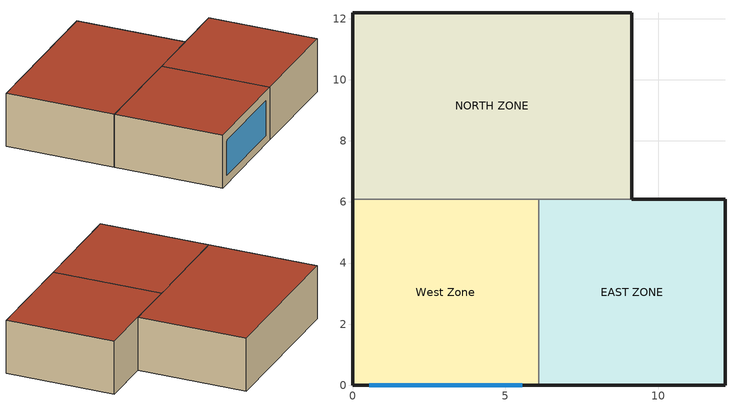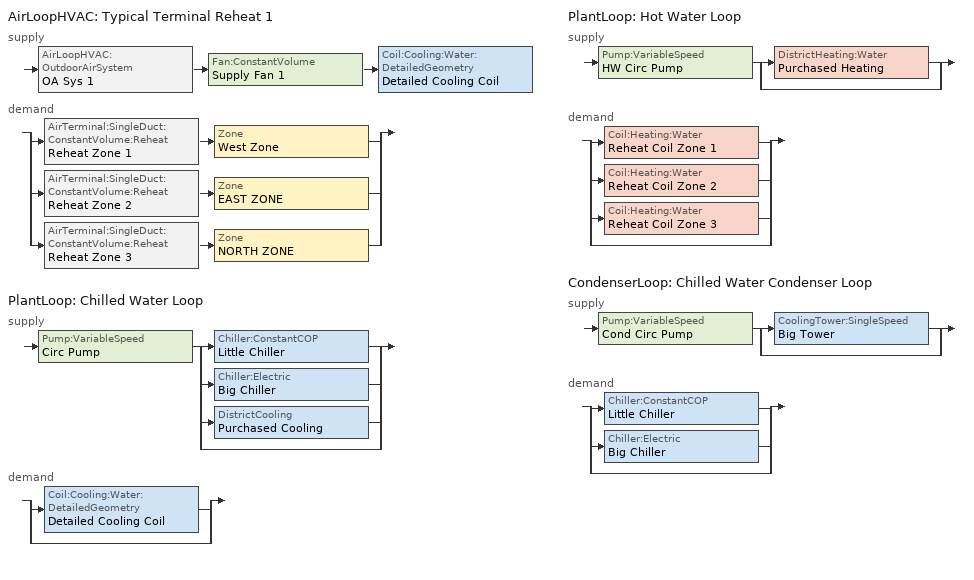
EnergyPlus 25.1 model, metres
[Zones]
West Zone
 floor adiabatic (FLOOR SLAB 8 IN): 0,0 0,6.1 6.1,6.1 6.1,0 z0
 wall outside (EXTWALL80): 0,6.1 0,0 6.1,0 z0:3.05
 wall to NORTH ZONE (PARTITION06): 6.1,6.1 0,6.1 z0:3.05
 wall to EAST ZONE (PARTITION06): 6.1,0 6.1,6.1 z0:3.05
 window (WIN-CON-LIGHT): 0.55,0 5.55,0 z0.5:2.5
 roof outside (ROOF34): 0,6.1 0,0 6.1,0 6.1,6.1 z3.05
EAST ZONE
 floor adiabatic (FLOOR SLAB 8 IN): 6.1,0 6.1,6.1 12.19,6.1 12.19,0 z0
 wall outside (EXTWALL80): 6.1,0 12.19,0 12.19,6.1 9.14,6.1 z0:3.05
 wall to NORTH ZONE (PARTITION06): 9.14,6.1 6.1,6.1 z0:3.05
 roof outside (ROOF34): 6.1,6.1 6.1,0 12.19,0 12.19,6.1 z3.05
NORTH ZONE
 floor adiabatic (FLOOR SLAB 8 IN): 0,6.1 0,12.19 9.14,12.19 9.14,6.1 z0
 wall outside (EXTWALL80): 9.14,6.1 9.14,12.19 0,12.19 0,6.1 z0:3.05
 roof outside (ROOF34): 0,12.19 0,6.1 9.14,6.1 9.14,12.19 z3.05
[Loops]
AirLoopHVAC 'Typical Terminal Reheat 1'
 supply: AirLoopHVAC:OutdoorAirSystem 'OA Sys 1' > Fan:ConstantVolume 'Supply Fan 1' > Coil:Cooling:Water:DetailedGeometry 'Detailed Cooling Coil'
 demand: split
  | AirTerminal:SingleDuct:ConstantVolume:Reheat 'Reheat Zone 1' > Zone 'West Zone'
  | AirTerminal:SingleDuct:ConstantVolume:Reheat 'Reheat Zone 2' > Zone 'EAST ZONE'
  | AirTerminal:SingleDuct:ConstantVolume:Reheat 'Reheat Zone 3' > Zone 'NORTH ZONE'
PlantLoop 'Chilled Water Loop'
 supply: Pump:VariableSpeed 'Circ Pump' > split
  | Chiller:ConstantCOP 'Little Chiller'
  | Chiller:Electric 'Big Chiller'
  | DistrictCooling 'Purchased Cooling'
  | bypass
 demand: split
  | Coil:Cooling:Water:DetailedGeometry 'Detailed Cooling Coil'
  | bypass
PlantLoop 'Hot Water Loop'
 supply: Pump:VariableSpeed 'HW Circ Pump' > split
  | DistrictHeating:Water 'Purchased Heating'
  | bypass
 demand: split
  | Coil:Heating:Water 'Reheat Coil Zone 1'
  | Coil:Heating:Water 'Reheat Coil Zone 2'
  | Coil:Heating:Water 'Reheat Coil Zone 3'
  | bypass
CondenserLoop 'Chilled Water Condenser Loop'
 supply: Pump:VariableSpeed 'Cond Circ Pump' > split
  | CoolingTower:SingleSpeed 'Big Tower'
  | bypass
 demand: split
  | Chiller:ConstantCOP 'Little Chiller'
  | Chiller:Electric 'Big Chiller'
  | bypass
[Building]
NONE: North Axis {deg}=0; Terrain=Suburbs; Loads Convergence Tolerance Value {W}=0.04; Temperature Convergence Tolerance Value {deltaC}=0.4; Solar Distribution=FullInteriorAndExterior; Maximum Number of Warmup Days=25; Minimum Number of Warmup Days=6
[Site:Location]
CHICAGO_IL_USA TMY2-94846: Latitude {deg}=41.78; Longitude {deg}=-87.75; Time Zone {hr}=-6; Elevation {m}=190
[SizingPeriod:DesignDay] Day of Month=21; Humidity Condition Type=Wetbulb; Barometric Pressure {Pa}=99063; Rain Indicator=No; Snow Indicator=No; Daylight Saving Time Indicator=No; Solar Model Indicator=ASHRAEClearSky
Name | Month | Day Type | Maximum Dry-Bulb Temperature {C} | Daily Dry-Bulb Temperature Range {deltaC} | Wetbulb or DewPoint at Maximum Dry-Bulb {C} | Wind Speed {m/s} | Wind Direction {deg} | Sky Clearness
CHICAGO_IL_USA Annual Heating 99% Design Conditions DB | 1 | WinterDesignDay | -17.3 | 0 | -17.3 | 4.9 | 270 | 0
CHICAGO_IL_USA Annual Cooling 1% Design Conditions DB/MCWB | 7 | SummerDesignDay | 31.5 | 10.7 | 23 | 5.3 | 230 | 1
[Site:GroundTemperature:BuildingSurface]
20.03, 20.03, 20.13, 20.3, 20.43, 20.52, 20.62, 20.77, 20.78, 20.55, 20.44, 20.2
[Material] Thermal Absorptance=0.9
Name | Roughness | Thickness {m} | Conductivity {W/m-K} | Density {kg/m3} | Specific Heat {J/kg-K} | Solar Absorptance | Visible Absorptance
A1 - 1 IN STUCCO | Smooth | 0.0253898 | 0.691831 | 1858.142 | 836.8 | 0.92 | 0.92
C4 - 4 IN COMMON BRICK | Rough | 0.101498 | 0.726422 | 1922.216 | 836.8 | 0.76 | 0.76
E1 - 3 / 4 IN PLASTER OR GYP BOARD | Smooth | 0.01905 | 0.726422 | 1601.846 | 836.8 | 0.92 | 0.92
C6 - 8 IN CLAY TILE | Smooth | 0.203302 | 0.570761 | 1121.292 | 836.8 | 0.82 | 0.82
C10 - 8 IN HW CONCRETE | MediumRough | 0.203302 | 1.729577 | 2242.585 | 836.8 | 0.65 | 0.65
E2 - 1 / 2 IN SLAG OR STONE | Rough | 0.0127102 | 1.435549 | 881.0155 | 1673.6 | 0.55 | 0.55
E3 - 3 / 8 IN FELT AND MEMBRANE | Rough | 0.00954024 | 0.190253 | 1121.292 | 1673.6 | 0.75 | 0.75
B5 - 1 IN DENSE INSULATION | VeryRough | 0.0253898 | 0.0432394 | 91.30524 | 836.8 | 0.5 | 0.5
C12 - 2 IN HW CONCRETE | MediumRough | 0.0509016 | 1.729577 | 2242.585 | 836.8 | 0.65 | 0.65
[WindowMaterial:Glazing]
WIN-LAY-GLASS-LIGHT: Optical Data Type=SpectralAverage; Thickness {m}=0.003; Solar Transmittance at Normal Incidence=0.9; Front Side Solar Reflectance at Normal Incidence=0.031; Back Side Solar Reflectance at Normal Incidence=0.031; Visible Transmittance at Normal Incidence=0.9; Front Side Visible Reflectance at Normal Incidence=0.05; Back Side Visible Reflectance at Normal Incidence=0.05; Infrared Transmittance at Normal Incidence=0; Front Side Infrared Hemispherical Emissivity=0.84; Back Side Infrared Hemispherical Emissivity=0.84; Conductivity {W/m-K}=0.9
[Construction]
EXTWALL80: A1 - 1 IN STUCCO, C4 - 4 IN COMMON BRICK, E1 - 3 / 4 IN PLASTER OR GYP BOARD
PARTITION06: E1 - 3 / 4 IN PLASTER OR GYP BOARD, C6 - 8 IN CLAY TILE, E1 - 3 / 4 IN PLASTER OR GYP BOARD
FLOOR SLAB 8 IN: C10 - 8 IN HW CONCRETE
ROOF34: E2 - 1 / 2 IN SLAG OR STONE, E3 - 3 / 8 IN FELT AND MEMBRANE, B5 - 1 IN DENSE INSULATION, C12 - 2 IN HW CONCRETE
WIN-CON-LIGHT: WIN-LAY-GLASS-LIGHT
[Zone] Type=1; Multiplier=1; Ceiling Height {m}=autocalculate; Volume {m3}=autocalculate
West Zone; EAST ZONE; NORTH ZONE
[People] Number of People Schedule=OFFICE OCCUPANCY; Number of People Calculation Method=people; Fraction Radiant=0.3; Activity Level Schedule=Activity Sch; Carbon Dioxide Generation Rate {m3/s-W}=3.82E-8; Mean Radiant Temperature Calculation Type=EnclosureAveraged; Work Efficiency Schedule=Work Eff Sch; Clothing Insulation Calculation Method=ClothingInsulationSchedule; Clothing Insulation Schedule=Clothing Sch; Air Velocity Schedule=Air Velo Sch; Thermal Comfort Model 1 Type=FANGER
Name | Zone or ZoneList or Space or SpaceList | Number of People
West Zone | West Zone | 3
EAST ZONE | EAST ZONE | 3
NORTH ZONE | NORTH ZONE | 4
[Lights] Schedule=OFFICE LIGHTING; Design Level Calculation Method=LightingLevel; Return Air Fraction=0; Fraction Radiant=0.2; Fraction Visible=0.2; Fraction Replaceable=0
Name | Zone or ZoneList or Space or SpaceList | Lighting Level {W}
EAST ZONE Lights 1 | EAST ZONE | 1464.375
NORTH ZONE Lights 1 | NORTH ZONE | 878.6252
[ElectricEquipment] Schedule=INTERMITTENT; Design Level Calculation Method=EquipmentLevel; Fraction Latent=0; Fraction Radiant=0.3; Fraction Lost=0
Name | Zone or ZoneList or Space or SpaceList | Design Level {W}
West Zone ElecEq 1 | West Zone | 2928.751
EAST ZONE ElecEq 1 | EAST ZONE | 1464.375
NORTH ZONE ElecEq 1 | NORTH ZONE | 2928.751
[PlantLoop] Fluid Type=Water; Minimum Loop Flow Rate {m3/s}=0; Plant Loop Volume {m3}=autocalculate; Load Distribution Scheme=Optimal
Name | Plant Equipment Operation Scheme | Maximum Loop Temperature {C} | Minimum Loop Temperature {C} | Maximum Loop Flow Rate {m3/s}
Chilled Water Loop | CW Loop Operation | 98 | 1 | 0.0011
Hot Water Loop | Hot Loop Operation | 100 | 10 | 0.0043
[CondenserLoop]
Chilled Water Condenser Loop: Fluid Type=Water; Condenser Equipment Operation Scheme=Tower Loop Operation; Maximum Loop Temperature {C}=80; Minimum Loop Temperature {C}=10; Maximum Loop Flow Rate {m3/s}=0.0011; Minimum Loop Flow Rate {m3/s}=0; Condenser Loop Volume {m3}=autocalculate; Load Distribution Scheme=SequentialLoad
[SetpointManager:FollowOutdoorAirTemperature]
MyCondenserControl: Control Variable=Temperature; Reference Temperature Type=OutdoorAirWetBulb; Offset Temperature Difference {deltaC}=0; Maximum Setpoint Temperature {C}=80; Minimum Setpoint Temperature {C}=10; Setpoint Node or NodeList=Condenser Supply Outlet Node
[PlantEquipmentOperationSchemes]
Name | Control Scheme 1 | Control Scheme 1 Schedule | Control Scheme 2 | Control Scheme 2 Schedule
CW Loop Operation | Peak Operation | On Peak | Off Peak Operation | Off Peak
Hot Loop Operation | Purchased Only | ON
[CondenserEquipmentOperationSchemes]
Tower Loop Operation: Control Scheme 1=Year Round Tower Operation; Control Scheme 1 Schedule=ON
[PlantEquipmentOperation:CoolingLoad] Load Range 1 Lower Limit {W}=0
Name | Load Range 1 Upper Limit {W} | Range 1 Equipment List | Load Range 2 Lower Limit {W} | Load Range 2 Upper Limit {W} | Range 2 Equipment List | Load Range 3 Lower Limit {W} | Load Range 3 Upper Limit {W} | Range 3 Equipment List
Peak Operation | 70000 | Chiller Plant | 70000 | 245000 | Chiller Plant and Purchased | 245000 | 500000 | Purchased Only
Off Peak Operation | 900000 | All Chillers
Year Round Tower Operation | 90000000 | All Towers
[PlantEquipmentOperation:HeatingLoad]
Purchased Only: Load Range 1 Lower Limit {W}=0; Load Range 1 Upper Limit {W}=1000000; Range 1 Equipment List=heating plant
[PlantEquipmentList]
Chiller Plant: Little Chiller
Chiller Plant and Purchased: Big Chiller, Purchased Cooling
Purchased Only: Purchased Cooling
All Chillers: Big Chiller, Little Chiller
heating plant: Purchased Heating
[CondenserEquipmentList]
All Towers: Big Tower
[AirLoopHVAC]
Typical Terminal Reheat 1: Design Supply Air Flow Rate {m3/s}=1.3
[AvailabilityManager:Scheduled]
Reheat System 1 Avail: Schedule=FanAndCoilAvailSched
[SetpointManager:Scheduled] Control Variable=Temperature
Name | Schedule | Setpoint Node or NodeList
Chilled Water Loop Setpoint Manager | CW Loop Temp Schedule | Chilled Water Loop Setpoint Node List
Hot Water Loop Setpoint Manager | HW Loop Temp Schedule | Hot Water Loop Setpoint Node List
Supply Air Temp Manager | Seasonal Reset Supply Air Temp Sch | Supply Air Temp Nodes
Mixed Air Temp Manager | Seasonal Reset Mixed Air Temp Sch | Mixed Air Nodes
Big Chiller Setpoint Manager | CW Loop Temp Schedule | Big Chiller Outlet Node
Little Chiller Setpoint Manager | CW Loop Temp Schedule | Little Chiller Outlet Node
[Controller:WaterCoil]
Main Cooling Coil Controller: Control Variable=Temperature; Action=Reverse; Actuator Variable=FLOW; Controller Convergence Tolerance {deltaC}=0.1; Maximum Actuated Flow {m3/s}=0.0011; Minimum Actuated Flow {m3/s}=0
[Controller:OutdoorAir]
OA Controller 1: Minimum Outdoor Air Flow Rate {m3/s}=0.4333; Maximum Outdoor Air Flow Rate {m3/s}=1.3; Economizer Control Type=FixedDryBulb; Economizer Control Action Type=ModulateFlow; Economizer Maximum Limit Dry-Bulb Temperature {C}=19; Economizer Minimum Limit Dry-Bulb Temperature {C}=4; Lockout Type=NoLockout; Minimum Limit Type=FixedMinimum
[Zone equipment]
West Zone: Reheat Zone 1
EAST ZONE: Reheat Zone 2
NORTH ZONE: Reheat Zone 3
[AirTerminal:SingleDuct:ConstantVolume:Reheat] Availability Schedule=FanAndCoilAvailSched; Minimum Hot Water or Steam Flow Rate {m3/s}=0; Convergence Tolerance=0.001
Name | Maximum Air Flow Rate {m3/s} | Reheat Coil | Maximum Hot Water or Steam Flow Rate {m3/s}
Reheat Zone 1 | 0.47 | Reheat Coil Zone 1 | 0.0013
Reheat Zone 2 | 0.36 | Reheat Coil Zone 2 | 0.0012
Reheat Zone 3 | 0.47 | Reheat Coil Zone 3 | 0.0018
[ZoneControl:Thermostat] Control Type Schedule=Zone Control Type Sched; Control 1=Heating Setpoint with SB; Control 2=Cooling Setpoint with SB
Name | Zone or ZoneList
Zone 1 Thermostat | West Zone
Zone 2 Thermostat | EAST ZONE
Zone 3 Thermostat | NORTH ZONE
[ThermostatSetpoint:SingleHeating]
Heating Setpoint with SB: Setpoint Temperature Schedule=Heating Setpoints
[ThermostatSetpoint:SingleCooling]
Cooling Setpoint with SB: Setpoint Temperature Schedule=Cooling Setpoints
[Chiller:Electric]
Big Chiller: Condenser Type=WaterCooled; Nominal Capacity {W}=45000; Nominal COP {W/W}=2.75; Minimum Part Load Ratio=0.15; Maximum Part Load Ratio=1; Optimum Part Load Ratio=0.65; Design Condenser Inlet Temperature {C}=29.44; Temperature Rise Coefficient=2.682759; Design Chilled Water Outlet Temperature {C}=6.667; Design Chilled Water Flow Rate {m3/s}=0.0011; Design Condenser Fluid Flow Rate {m3/s}=0.0005; Coefficient 1 of Capacity Ratio Curve=0.944836; Coefficient 2 of Capacity Ratio Curve=-0.0570088; Coefficient 3 of Capacity Ratio Curve=-0.00185486; Coefficient 1 of Power Ratio Curve=1.907846; Coefficient 2 of Power Ratio Curve=-1.20499; Coefficient 3 of Power Ratio Curve=0.263462; Coefficient 1 of Full Load Ratio Curve=0.03303; Coefficient 2 of Full Load Ratio Curve=0.6852; Coefficient 3 of Full Load Ratio Curve=0.2818; Chilled Water Outlet Temperature Lower Limit {C}=5; Chiller Flow Mode=LeavingSetpointModulated
[Chiller:ConstantCOP]
Little Chiller: Nominal Capacity {W}=25000; Nominal COP {W/W}=2.5; Design Chilled Water Flow Rate {m3/s}=0.0011; Design Condenser Water Flow Rate {m3/s}=0.0011; Condenser Type=WaterCooled; Chiller Flow Mode=LeavingSetpointModulated
[DistrictCooling]
Purchased Cooling: Nominal Capacity {W}=680000
[DistrictHeating:Water]
Purchased Heating: Nominal Capacity {W}=1000000
[CoolingTower:SingleSpeed]
Big Tower: Design Water Flow Rate {m3/s}=0.0011; Design Air Flow Rate {m3/s}=16; Design Fan Power {W}=1000; Design U-Factor Times Area Value {W/K}=1750; Free Convection Regime Air Flow Rate {m3/s}=0; Free Convection Regime U-Factor Times Area Value {W/K}=0; Performance Input Method=UFactorTimesAreaAndDesignWaterFlowRate
[Pump:VariableSpeed] Design Pump Head {Pa}=300000; Motor Efficiency=0.87; Fraction of Motor Inefficiencies to Fluid Stream=0; Coefficient 1 of the Part Load Performance Curve=0; Coefficient 2 of the Part Load Performance Curve=1; Coefficient 3 of the Part Load Performance Curve=0; Coefficient 4 of the Part Load Performance Curve=0; Design Minimum Flow Rate {m3/s}=0; Pump Control Type=INTERMITTENT
Name | Design Maximum Flow Rate {m3/s} | Design Power Consumption {W}
Circ Pump; Cond Circ Pump | 0.0011 | 500
HW Circ Pump | 0.0043 | 2000
[Coil:Heating:Water] Availability Schedule=FanAndCoilAvailSched; U-Factor Times Area Value {W/K}=400; Performance Input Method=UFactorTimesAreaAndDesignWaterFlowRate; Rated Capacity {W}=autosize; Rated Inlet Water Temperature {C}=82.2; Rated Inlet Air Temperature {C}=16.6; Rated Outlet Water Temperature {C}=71.1; Rated Outlet Air Temperature {C}=32.2
Name | Maximum Water Flow Rate {m3/s}
Reheat Coil Zone 1 | 0.0013
Reheat Coil Zone 2 | 0.0012
Reheat Coil Zone 3 | 0.0018
[Coil:Heating:Fuel]
Desiccant Regen Coil: Availability Schedule=FanAndCoilAvailSched; Fuel Type=NaturalGas; Burner Efficiency=0.8; Nominal Capacity {W}=100000
[Coil:Cooling:Water:DetailedGeometry]
Detailed Cooling Coil: Availability Schedule=CoolingCoilAvailSched; Maximum Water Flow Rate {m3/s}=0.0011; Tube Outside Surface Area {m2}=6.23816; Total Tube Inside Area {m2}=6.20007; Fin Surface Area {m2}=101.716; Minimum Airflow Area {m2}=0.810606; Coil Depth {m}=0.165098; Fin Diameter {m}=0.435072; Fin Thickness {m}=0.00149998; Tube Inside Diameter {m}=0.01445; Tube Outside Diameter {m}=0.0158798; Tube Thermal Conductivity {W/m-K}=385.765; Fin Thermal Conductivity {W/m-K}=203.883; Fin Spacing {m}=0.00181429; Tube Depth Spacing {m}=0.0258998; Number of Tube Rows=6; Number of Tubes per Row=16
[Fan:ConstantVolume]
Supply Fan 1: Availability Schedule=FanAndCoilAvailSched; Fan Total Efficiency=0.7; Pressure Rise {Pa}=600; Maximum Flow Rate {m3/s}=1.3; Motor Efficiency=0.9; Motor In Airstream Fraction=1
[Fan:VariableVolume]
Desiccant Regen Fan: Availability Schedule=FanAndCoilAvailSched; Fan Total Efficiency=0.7; Pressure Rise {Pa}=600; Maximum Flow Rate {m3/s}=1.3; Fan Power Minimum Flow Rate Input Method=FixedFlowRate; Fan Power Minimum Air Flow Rate {m3/s}=0; Motor Efficiency=0.9; Motor In Airstream Fraction=1; Fan Power Coefficient 1=0; Fan Power Coefficient 2=1; Fan Power Coefficient 3=0; Fan Power Coefficient 4=0; Fan Power Coefficient 5=0
[Dehumidifier:Desiccant:NoFans]
Desiccant 1: Availability Schedule=FanAndCoilAvailSched; Control Type=LeavingMaximumHumidityRatioSetpoint; Leaving Maximum Humidity Ratio Setpoint {kgWater/kgDryAir}=0.007; Nominal Process Air Flow Rate {m3/s}=1; Nominal Process Air Velocity {m/s}=2.5; Rotor Power {W}=10; Regeneration Coil=Desiccant Regen Coil; Regeneration Fan=Desiccant Regen Fan; Performance Model Type=DEFAULT
[HeatExchanger:AirToAir:FlatPlate]
OA Heat Recovery 1: Availability Schedule=FanAndCoilAvailSched; Flow Arrangement Type=CounterFlow; Economizer Lockout=Yes; Ratio of Supply to Secondary hA Values=1; Nominal Supply Air Flow Rate {m3/s}=0.4333; Nominal Supply Air Inlet Temperature {C}=5; Nominal Supply Air Outlet Temperature {C}=15; Nominal Secondary Air Flow Rate {m3/s}=0.4333; Nominal Secondary Air Inlet Temperature {C}=20; Nominal Electric Power {W}=0
[Schedule:Compact]
Activity Sch: Through: 12/31, For: AllDays, Until: 24:00, 131.8
Work Eff Sch: Through: 12/31, For: AllDays, Until: 24:00, 0
Clothing Sch; ON: Through: 12/31, For: AllDays, Until: 24:00, 1
Air Velo Sch: Through: 12/31, For: AllDays, Until: 24:00, 0.137
OFFICE OCCUPANCY: Through: 12/31, For: WeekDays SummerDesignDay, Until: 6:00, 0, Until: 7:00, 0.1, Until: 8:00, 0.5, Until: 12:00, 1, Until: 13:00, 0.5, Until: 16:00, 1, Until: 17:00, 0.5, Until: 18:00, 0.1, Until: 24:00, 0, For: AllOtherDays, Until: 24:00, 0
INTERMITTENT: Through: 12/31, For: WeekDays SummerDesignDay, Until: 8:00, 0, Until: 18:00, 1, Until: 24:00, 0, For: AllOtherDays, Until: 24:00, 0
OFFICE LIGHTING: Through: 12/31, For: WeekDays SummerDesignDay, Until: 6:00, 0.05, Until: 7:00, 0.2, Until: 17:00, 1, Until: 18:00, 0.5, Until: 24:00, 0.05, For: AllOtherDays, Until: 24:00, 0.05
On Peak: Through: 12/31, For: AllDays, Until:  9:00, 0, Until: 18:00, 1, Until: 24:00, 0
Off Peak: Through: 12/31, For: AllDays, Until: 9:00, 1, Until: 18:00, 0, Until: 24:00, 1
Seasonal Reset Supply Air Temp Sch: Through: 3/31, For: AllDays, Until: 24:00, 16, Through: 9/30, For: AllDays, Until: 24:00, 13, Through: 12/31, For: AllDays, Until: 24:00, 16
CW Loop Temp Schedule: Through: 12/31, For: AllDays, Until: 24:00, 6.67
HW Loop Temp Schedule: Through: 12/31, For: AllDays, Until: 24:00, 60
FanAndCoilAvailSched: Through: 3/31, For: AllDays, Until: 24:00, 1, Through: 9/30, For: WeekDays, Until: 7:00, 0, Until: 17:00, 1, Until: 24:00, 0, For: SummerDesignDay WinterDesignDay, Until: 24:00, 1, For: AllOtherDays, Until: 24:00, 0, Through: 12/31, For: AllDays, Until: 24:00, 1
CoolingCoilAvailSched: Through: 3/31, For: AllDays, Until: 24:00, 0, Through: 9/30, For: WeekDays, Until: 7:00, 0, Until: 17:00, 1, Until: 24:00, 0, For: SummerDesignDay WinterDesignDay, Until: 24:00, 1, For: AllOtherDays, Until: 24:00, 0, Through: 12/31, For: AllDays, Until: 24:00, 0
Heating Setpoints: Through: 12/31, For: AllDays, Until:  7:00, 15, Until: 17:00, 20, Until: 24:00, 15
Cooling Setpoints: Through: 12/31, For: AllDays, Until:  7:00, 30, Until: 17:00, 24, Until: 24:00, 30
Zone Control Type Sched: Through: 3/31, For: AllDays, Until: 24:00, 1, Through: 9/30, For: AllDays, Until: 24:00, 2, Through: 12/31, For: AllDays, Until: 24:00, 1
Seasonal Reset Mixed Air Temp Sch: Through: 3/31, For: AllDays, Until: 24:00, 14, Through: 9/30, For: AllDays, Until: 24:00, 11, Through: 12/31, For: AllDays, Until: 24:00, 14
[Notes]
DesiccantCVRh.idf
Basic file description:  1 story building divided into 3 interior conditioned zones. Roof with no plenum.
No ground contact with floor.  Constant volume reheat system with desiccant
Highlights:              Example of desiccant dehumidifier controlled on leaving humidity ratio.
Simulation Location/Run: CHICAGO_IL_USA TMY2-94846, 2 design days, 2 run periods,
Run Control executes two design days (see RUN PERIOD object)
Location:                Chicago, IL
Design Days:             CHICAGO_IL_USA Annual Heating 99% Design Conditions DB, MaxDB= -17.3°C
CHICAGO_IL_USA Annual Cooling 1% Design Conditions, MaxDB=  31.5°C MCWB=  23.0°C
Run Period (Weather File): Winter 1/14, Summer 7/7, CHICAGO_IL_USA TMY2-94846
Run Control:             No zone or system sizing, design day run control (no weather file simulation)
Building: Single floor rectangular L-shaped building 40 ft south wall, 40 ft west wall, zone height 10 feet.
There is a single window in West Zone's south wall. The walls are 1 in stucco over 4 in common brick
and gypboard. The roof is a built up roof with 1/2 in stone over 3/8 in felt over 1 in dense insulation
supported by 2 in heavy weight concrete. The window is single pane 3mm clear.
The window to wall ratio is approximately 0.07.
The building is oriented due north.
Floor Area:        130.1 m2 (1403 ft2)
Number of Stories: 1
Zone Description Details:
|       West         |         East           |    window = *
Internal gains description:     ZONE West      - lighting is 0 watts, equip is 2928.751 watts, 3 occupants
Internal gains description:     ZONE North     - lighting is 878.6252 watts, equip is 2928.751 watts, 4 occupants
Internal gains description:     ZONE East      - lighting is 1464.375 watts, equip is 1464.375 watts, 3 occupants
Interzone Surfaces:             3 interzone surfaces (see diagram)
Internal Mass:                  None
Detached Shading:               None
Daylight:                       None
Natural Ventilation:            None
Compact Schedules:              Yes
Solar Distribution:             FullInteriorAndExterior
HVAC:                           3 zone terminal reheat system using single constant volume air loop. Central chilled
water coil scheduled to provide 16 C winter and 13 C summer supply air temperature.
Terminal reheat coils trim supply air temperature to meet zone thermostat set point.
Thermostat setting at 20 C in winter with 15 C set back temperature, 24 C in summer
with 30 C set back temperature. Cooling coil off in winter, reheat coil on all year.
The outside air system has a fixed amount of outside air passing through a desiccant
dehumidifier and sensible air-to-air heat exchanger.  Desiccant dehumidifier is
controlled to a fixed leaving humidity ratio.
Zonal Equipment:                AirTerminal:SingleDuct:ConstantVolume:Reheat
Central Air Handling Equipment: Yes
System Equipment Autosize:      No (plant loop volume is autosized)
Purchased Cooling:              No
Purchased Heating:              No
Purchased Chilled Water:        Yes
Purchased Hot Water:            Yes
Coils:                          Coil:Cooling:Water:DetailedGeometry, Coil:Heating:Water
Pumps:                          Pump:VariableSpeed
Boilers:                        None
Chillers:                       Chiller:Electric, Chiller:ConstantCOP, DistrictCooling
Towers:                         CoolingTower:SingleSpeed
Standard Reports:               None
Timestep or Hourly Variables:   Timestep
Time bins Report:               None
HTML Report:                    None
Environmental Emissions:        None
Utility Tariffs:                None
